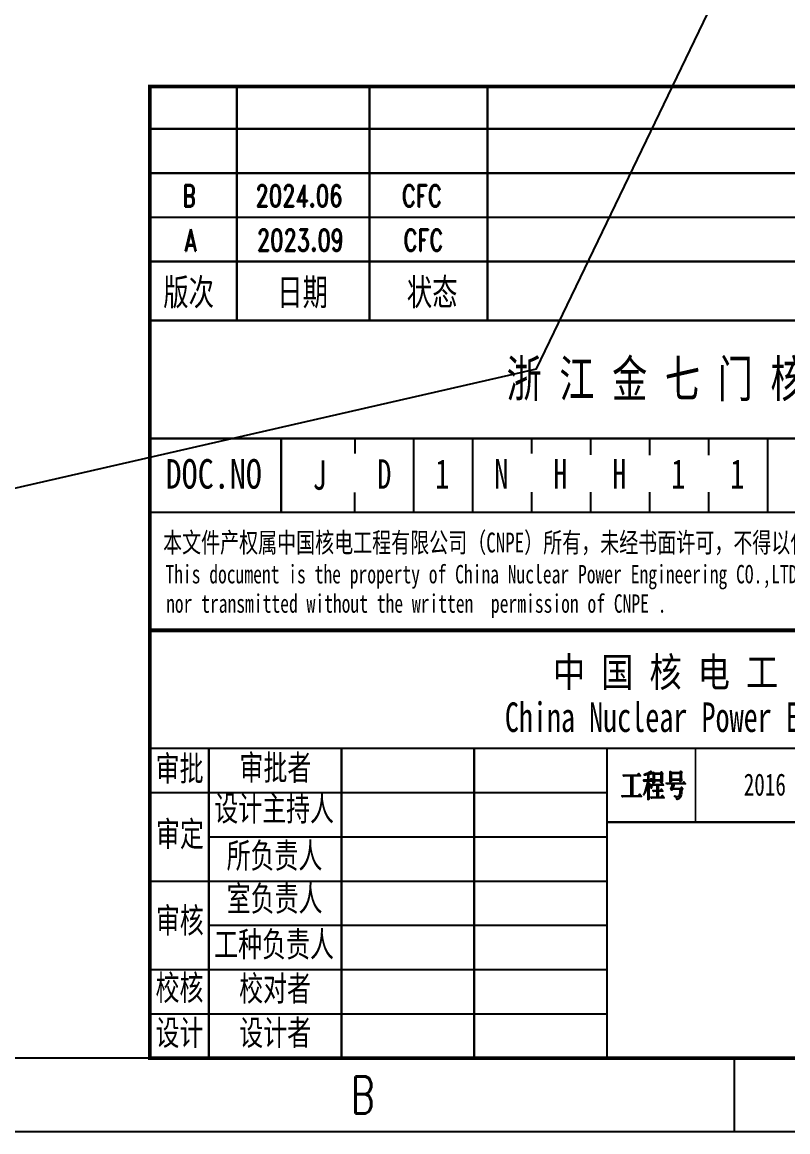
# Model space of a CAD drawing. Extents: x -383207 to 558143, y -95136 to 11777.
# Drawn here: x 184645 to 189836, y -93617 to -86093 of the extents above; entities that cross this region are included whole.
import ezdxf
from ezdxf.enums import TextEntityAlignment as Align

# ---------------------------------------------------------------- set-up
doc = ezdxf.new("R2010")
doc.units = 0
doc.linetypes.add('CONTINOUS', pattern=[0])
doc.layers.get('0').update_dxf_attribs({"linetype": 'CONTINUOUS'})
for name, color, linetype in [('1', 7, 'CONTINUOUS'), ('BORDER', 7, 'CONTINUOUS'), ('DIM', 3, 'CONTINUOUS'), ('TK', 4, 'CONTINUOUS'), ('图框', 4, 'CONTINOUS')]:
    doc.layers.add(name, color=color, linetype=linetype)
doc.styles.add('HZ', font='TXT.shx', dxfattribs={"width": 0.7, "bigfont": 'hz.shx'})
doc.styles.add('romand', font='romand.shx', dxfattribs={"width": 0.7, "height": 200, "bigfont": 'OCHINESE.shx'})
doc.styles.add('宋体', font='', dxfattribs={"width": 0.7})
doc.styles.get('宋体').set_extended_font_data('SimSun')

# ---------------------------------------------------------------- blocks, each defined once
blk = doc.blocks.new('tk')
at = {"color": 4}
for p, q in [((719081, -99198.6), (678781, -99198.6)), ((714043.5, -99198.6), (714043.5, -99698.6)), ((719581, -99698.6), (677531, -99698.6))]:
    blk.add_line(p, q, dxfattribs=at)
at = {"color": 4, "style": 'HZ', "width": 0.7}
blk.add_text('B', height=250, dxfattribs=at).set_placement((711524.7, -99573.6), align=Align.CENTER)

msp = doc.modelspace()

# ---------------------------------------------------------------- hatches: boundary and pattern name
at = {"layer": '1'}
h = msp.add_hatch(color=2, dxfattribs=at)
h.paths.add_polyline_path([(188781.8, -91202.7), (188836.6, -91202.7), (188826.2, -91187.8), (188818.6, -91198.5), (188719, -91198.5), (188723.5, -91205.1), (188729.4, -91203.2), (188735.3, -91202.7), (188773, -91202.7), (188773, -91339.3), (188710.7, -91339.3), (188715.4, -91346), (188721.1, -91344.1), (188727, -91343.6), (188844.2, -91343.6), (188833, -91327.7), (188825, -91339.3), (188781.8, -91339.3)])
h.paths.add_polyline_path([(188894.5, -91277.4), (188894.2, -91263.4), (188894.2, -91256.8), (188899, -91263.7), (188902.5, -91270.8), (188905.4, -91278.1), (188906.1, -91280.3), (188909.2, -91287.2), (188912.5, -91285), (188913, -91283.6), (188914.4, -91275.8), (188912.2, -91268.2), (188911.8, -91267.7), (188908, -91263.4), (188902.8, -91259.2), (188896.1, -91254.7), (188894.2, -91253.5), (188894.2, -91236.9), (188918.9, -91236.9), (188909.4, -91223.6), (188903, -91232.6), (188894.2, -91232.6), (188894.2, -91191.1), (188902.8, -91189), (188909.2, -91187.5), (188913.9, -91186.8), (188915.3, -91186.8), (188907.7, -91171.9), (188904.2, -91175.4), (188899, -91179), (188892.1, -91182.8), (188888.5, -91184.5), (188881.7, -91187.3), (188875.5, -91189.7), (188869.6, -91191.6), (188864.1, -91193), (188862.2, -91193.5), (188862.2, -91196.8), (188870.3, -91195.6), (188876.9, -91194.7), (188882.6, -91193.5), (188886.9, -91192.8), (188886.9, -91232.6), (188857.7, -91232.6), (188862.2, -91239.5), (188867.4, -91236.9), (188885, -91236.9), (188884, -91244.5), (188882.6, -91252.5), (188880.7, -91261.1), (188878.6, -91269.8), (188876.2, -91279.3), (188874.1, -91286.9), (188871.7, -91294.7), (188869.1, -91302.6), (188866, -91310.4), (188862.9, -91318.5), (188859.6, -91326.5), (188858.2, -91329.4), (188859.4, -91332), (188866.9, -91319.2), (188870.5, -91312.3), (188873.8, -91304.9), (188876.9, -91297.4), (188880, -91289.5), (188882.8, -91281.2), (188885.4, -91272.7), (188886.9, -91267.7), (188886.6, -91279.3), (188886.6, -91337.7), (188886.4, -91345.3), (188886.4, -91352.4), (188886.2, -91359), (188886.2, -91364.5), (188894.9, -91358.5), (188894.9, -91355.5), (188894.7, -91351.2), (188894.7, -91339.3), (188894.5, -91331.7)])
h.paths.add_polyline_path([(188982.9, -91193.5), (188988.1, -91188.5), (188980.1, -91176.9), (188974.9, -91184.5), (188932.2, -91184.5), (188923.4, -91176.9), (188923.6, -91185.6), (188923.6, -91185.6), (188923.9, -91194.7), (188924.1, -91203.4), (188924.1, -91222.4), (188923.9, -91231.4), (188923.9, -91240.2), (188923.6, -91249), (188923.4, -91251.8), (188931.7, -91246.8), (188931.7, -91236.9), (188975.3, -91236.9), (188975.3, -91247.8), (188983.4, -91243.5), (188983.4, -91238.5), (188983.2, -91231.9), (188983.2, -91223.6), (188982.9, -91213.4)])
h.paths.add_polyline_path([(188931.7, -91188.5), (188975.3, -91188.5), (188975.3, -91232.6), (188931.7, -91232.6)], flags=16)
h.paths.add_polyline_path([(188956.6, -91266.8), (188992.2, -91266.8), (188982.9, -91253.5), (188976.5, -91262.7), (188915.8, -91262.7), (188920.5, -91269.4), (188925.8, -91266.8), (188949, -91266.8), (188949, -91303.5), (188919.4, -91303.5), (188924.1, -91310.2), (188929.3, -91307.8), (188949, -91307.8), (188949, -91346.9), (188907.3, -91346.9), (188911.8, -91353.6), (188917.7, -91351.7), (188923.4, -91351), (188996.4, -91351), (188986.5, -91337), (188979.4, -91346.9), (188956.6, -91346.9), (188956.6, -91307.8), (188989.3, -91307.8), (188980.1, -91294.3), (188973.7, -91303.5), (188956.6, -91303.5)])
h.paths.add_polyline_path([(189113.6, -91216), (189113.6, -91187.8), (189118.1, -91181.8), (189110, -91171.9), (189104.8, -91180.2), (189047, -91180.2), (189038.4, -91173.5), (189038.7, -91182.1), (189038.7, -91190.9), (189038.9, -91199.9), (189038.9, -91217.9), (189038.7, -91226.9), (189038.7, -91235.7), (189038.4, -91244), (189038.4, -91244.5), (189047, -91240.2), (189047, -91231.9), (189105.3, -91231.9), (189105.3, -91241.1), (189114.1, -91235.9), (189113.8, -91231.2), (189113.8, -91224.5)])
h.paths.add_polyline_path([(189047, -91184.5), (189105.3, -91184.5), (189105.3, -91227.6), (189047, -91227.6)], flags=16)
h.paths.add_polyline_path([(189064, -91257.7), (189141.6, -91257.7), (189130.9, -91242.8), (189123.3, -91253.5), (189010.9, -91253.5), (189015.7, -91260.1), (189020.9, -91257.7), (189054.1, -91257.7), (189052.2, -91267.2), (189050, -91275.3), (189049.3, -91277.7), (189045.5, -91285), (189042.5, -91288.6), (189049.3, -91300.2), (189054.6, -91292.6), (189108.2, -91292.6), (189106.7, -91306.6), (189105.1, -91318.2), (189103.4, -91327.5), (189101.5, -91334.8), (189099.6, -91339.6), (189097.6, -91342.5), (189093.7, -91343.8), (189088.7, -91343.8), (189082.5, -91342.6), (189075.2, -91340.3), (189068.5, -91337.7), (189068.1, -91341), (189075.2, -91346), (189080.6, -91351.2), (189084.2, -91356.6), (189085.9, -91362.3), (189086.1, -91363.5), (189093.2, -91360.7), (189098.4, -91357.8), (189099.6, -91356.9), (189104.4, -91352.4), (189107.7, -91347.6), (189109.1, -91344.3), (189110.5, -91338.9), (189112.2, -91331.5), (189113.8, -91321.8), (189115.5, -91310.2), (189116.9, -91297.6), (189122.9, -91291.9), (189114.1, -91279.3), (189107.7, -91288.6), (189055.7, -91288.6)])

# ---------------------------------------------------------------- linework, layer by layer
at = {"color": 2, "linetype": 'Continuous'}
msp.add_line((186399.6, -88916.3), (186399.6, -89416.4), dxfattribs=at)
for points in [[(152959.9, -63916.5), (195009.9, -63916.5), (195009.9, -93616.5), (152959.9, -93616.5)], [(189948.7, -84669.6), (188131.2, -80895.4), (184047.2, -79963.3), (180772.1, -82575.1), (180772.1, -86764.1), (184047.2, -89375.9), (188131.2, -88443.7)]]:
    msp.add_lwpolyline(points, close=True)
at = {"layer": '1', "color": 2}
for p, q in [((185509.5, -90119.7), (185509.5, -86528.1)), ((187299.7, -89416.4), (187299.7, -88916.3)), ((187699.7, -89416.4), (187699.7, -88916.3)), ((188099.7, -89016.3), (188099.7, -88916.3)), ((188499.7, -89026.7), (188499.7, -88916.3)), ((188899.8, -89028.2), (188899.8, -88916.3)), ((189299.8, -89028.2), (189299.8, -88916.3)), ((189699.8, -89416.4), (189699.8, -88916.3)), ((186899.7, -88966.3), (186899.7, -88966.3)), ((186899.7, -89416.4), (186899.7, -89282.3)), ((188099.7, -89416.4), (188099.7, -89280.5)), ((188499.7, -89416.4), (188499.2, -89280.5)), ((188899.8, -89416.4), (188899.3, -89280.5)), ((189299.8, -89416.4), (189299.8, -89280.5)), ((194500, -89416.4), (185499.6, -89416.4)), ((185509.5, -91316.5), (188609.6, -91316.5)), ((185909.5, -91616.5), (188609.6, -91616.5)), ((185509.5, -91916.5), (188609.6, -91916.5)), ((185909.5, -92216.5), (188609.6, -92216.5)), ((185509.5, -92516.5), (188609.6, -92516.5)), ((185509.5, -92816.5), (188609.6, -92816.5)), ((194509.9, -93116.5), (185509.5, -93116.5)), ((194509.9, -93116.5), (185509.5, -93116.5))]:
    msp.add_line(p, q, dxfattribs=at)
at = {"layer": '1', "color": 2, "const_width": 25}
for points in [[(185509.5, -93116.5), (194509.9, -93116.5), (194509.9, -86528.1), (185509.5, -86528.1)], [(185509.5, -90216.4), (194509.9, -90216.4), (194509.9, -93116.5), (185509.5, -93116.5)]]:
    msp.add_lwpolyline(points, close=True, dxfattribs=at)
at = {"layer": '1', "color": 2}
for points, const_width in [([(186099.6, -86516.2), (186099.6, -88116.3)], 15), ([(186999.7, -86516.2), (186999.7, -88116.3)], 15), ([(187799.7, -86516.2), (187799.7, -88116.3)], 15), ([(185499.6, -86816.2), (194500, -86816.2)], 15), ([(185499.6, -87116.2), (194500, -87116.2)], 15), ([(185499.6, -87416.3), (194500, -87416.3)], 15), ([(185499.6, -87716.3), (194500, -87716.3)], 15), ([(185499.6, -88116.3), (194500, -88116.3)], 15), ([(185499.6, -88916.3), (194500, -88916.3)], 15), ([(186399.6, -88916.3), (186399.6, -89416.4)], 15), ([(185499.6, -89416.4), (194500, -89416.4)], 15), ([(185509.5, -89416.4), (194509.9, -89416.4)], 15), ([(185509.5, -91016.4), (194509.9, -91016.4)], 15), ([(185909.5, -91016.4), (185909.5, -93116.5)], 15), ([(186809.5, -91016.4), (186809.5, -93116.5)], 15), ([(187709.6, -91016.4), (187709.6, -93116.5)], 15), ([(188609.6, -91016.4), (188609.6, -93116.5)], 15), ([(189209.7, -91016.4), (189209.7, -91516.5)], 12.5), ([(188609.6, -91516.5), (194509.9, -91516.5)], 15)]:
    msp.add_lwpolyline(points, dxfattribs=dict(at, const_width=const_width))
for points in [[(188905.4, -91278.1), (188906.1, -91280.3), (188909.2, -91287.2), (188912.5, -91285), (188913, -91283.6), (188914.4, -91275.8), (188912.2, -91268.2), (188911.8, -91267.7), (188908, -91263.4), (188902.8, -91259.2), (188896.1, -91254.7), (188894.2, -91253.5), (188894.2, -91236.9), (188918.9, -91236.9), (188909.4, -91223.6), (188903, -91232.6), (188894.2, -91232.6), (188894.2, -91191.1), (188902.8, -91189), (188909.2, -91187.5), (188913.9, -91186.8), (188915.3, -91186.8), (188907.7, -91171.9), (188904.2, -91175.4), (188899, -91179), (188892.1, -91182.8), (188888.5, -91184.5), (188881.7, -91187.3), (188875.5, -91189.7), (188869.6, -91191.6), (188864.1, -91193), (188862.2, -91193.5), (188862.2, -91196.8), (188870.3, -91195.6), (188876.9, -91194.7), (188882.6, -91193.5), (188886.9, -91192.8), (188886.9, -91232.6), (188857.7, -91232.6), (188862.2, -91239.5), (188867.4, -91236.9), (188885, -91236.9), (188884, -91244.5), (188882.6, -91252.5), (188880.7, -91261.1), (188878.6, -91269.8), (188876.2, -91279.3), (188874.1, -91286.9), (188871.7, -91294.7), (188869.1, -91302.6), (188866, -91310.4), (188862.9, -91318.5), (188859.6, -91326.5), (188858.2, -91329.4), (188859.4, -91332), (188866.9, -91319.2), (188870.5, -91312.3), (188873.8, -91304.9), (188876.9, -91297.4), (188880, -91289.5), (188882.8, -91281.2), (188885.4, -91272.7), (188886.9, -91267.7), (188886.6, -91279.3), (188886.6, -91337.7), (188886.4, -91345.3), (188886.4, -91352.4), (188886.2, -91359), (188886.2, -91364.5), (188894.9, -91358.5), (188894.9, -91355.5), (188894.7, -91351.2), (188894.7, -91339.3), (188894.5, -91331.7), (188894.5, -91277.4), (188894.2, -91263.4), (188894.2, -91256.8), (188899, -91263.7), (188902.5, -91270.8)], [(189047, -91180.2), (189104.8, -91180.2), (189110, -91171.9), (189118.1, -91181.8), (189113.6, -91187.8), (189113.6, -91216), (189113.8, -91224.5), (189113.8, -91231.2), (189114.1, -91235.9), (189105.3, -91241.1), (189105.3, -91231.9), (189047, -91231.9), (189047, -91240.2), (189038.4, -91244.5), (189038.4, -91244), (189038.7, -91235.7), (189038.7, -91226.9), (189038.9, -91217.9), (189038.9, -91199.9), (189038.7, -91190.9), (189038.7, -91182.1), (189038.4, -91173.5)], [(189047, -91227.6), (189047, -91184.5), (189105.3, -91184.5), (189105.3, -91227.6)], [(188727, -91343.6), (188721.1, -91344.1), (188715.4, -91346), (188710.7, -91339.3), (188773, -91339.3), (188773, -91202.7), (188735.3, -91202.7), (188729.4, -91203.2), (188723.5, -91205.1), (188719, -91198.5), (188818.6, -91198.5), (188826.2, -91187.8), (188836.6, -91202.7), (188781.8, -91202.7), (188781.8, -91339.3), (188825, -91339.3), (188833, -91327.7), (188844.2, -91343.6)], [(188956.6, -91303.5), (188973.7, -91303.5), (188980.1, -91294.3), (188989.3, -91307.8), (188956.6, -91307.8), (188956.6, -91346.9), (188979.4, -91346.9), (188986.5, -91337), (188996.4, -91351), (188923.4, -91351), (188917.7, -91351.7), (188911.8, -91353.6), (188907.3, -91346.9), (188949, -91346.9), (188949, -91307.8), (188929.3, -91307.8), (188924.1, -91310.2), (188919.4, -91303.5), (188949, -91303.5), (188949, -91266.8), (188925.8, -91266.8), (188920.5, -91269.4), (188915.8, -91262.7), (188976.5, -91262.7), (188982.9, -91253.5), (188992.2, -91266.8), (188956.6, -91266.8)], [(188931.7, -91232.6), (188931.7, -91188.5), (188975.3, -91188.5), (188975.3, -91232.6)], [(189015.7, -91260.1), (189010.9, -91253.5), (189123.3, -91253.5), (189130.9, -91242.8), (189141.6, -91257.7), (189064, -91257.7), (189055.7, -91288.6), (189107.7, -91288.6), (189114.1, -91279.3), (189122.9, -91291.9), (189116.9, -91297.6), (189115.5, -91310.2), (189113.8, -91321.8), (189112.2, -91331.5), (189110.5, -91338.9), (189109.1, -91344.3), (189107.7, -91347.6), (189104.4, -91352.4), (189099.6, -91356.9), (189098.4, -91357.8), (189093.2, -91360.7), (189086.1, -91363.5), (189085.9, -91362.3), (189084.2, -91356.6), (189080.6, -91351.2), (189075.2, -91346), (189068.1, -91341), (189068.5, -91337.7), (189075.2, -91340.3), (189082.5, -91342.6), (189088.7, -91343.8), (189093.7, -91343.8), (189097.2, -91342.6), (189097.7, -91342.4), (189099.6, -91339.6), (189101.5, -91334.8), (189103.4, -91327.5), (189105.1, -91318.2), (189106.7, -91306.6), (189108.2, -91292.6), (189054.6, -91292.6), (189049.3, -91300.2), (189042.5, -91288.6), (189045.5, -91285), (189049.3, -91277.7), (189050, -91275.3), (189052.2, -91267.2), (189054.1, -91257.7), (189020.9, -91257.7)]]:
    msp.add_lwpolyline(points, close=True, dxfattribs=at)
for points in [[(188923.6, -91185.6), (188923.4, -91176.9)], [(188923.4, -91176.9), (188932.2, -91184.5), (188974.9, -91184.5), (188980.1, -91176.9), (188988.1, -91188.5), (188982.9, -91193.5), (188982.9, -91213.4), (188983.2, -91223.6), (188983.2, -91231.9), (188983.4, -91238.5), (188983.4, -91243.5), (188975.3, -91247.8), (188975.3, -91236.9), (188931.7, -91236.9), (188931.7, -91246.8), (188923.4, -91251.8), (188923.6, -91249), (188923.9, -91240.2), (188923.9, -91231.4), (188924.1, -91222.4), (188924.1, -91203.4), (188923.9, -91194.7), (188923.6, -91185.6)]]:
    msp.add_lwpolyline(points, dxfattribs=at)
at = {"layer": 'BORDER', "color": 2}
msp.add_line((186899.7, -88916.3), (186899.2, -89016.3), dxfattribs=at)
at = {"layer": '图框', "color": 2}
msp.add_line((194509.9, -93116.5), (185509.5, -93116.5), dxfattribs=at)

# ---------------------------------------------------------------- block references
at = {"layer": 'DIM'}
msp.add_blockref('tk', (-524571, 6082.1), dxfattribs=at)

# ---------------------------------------------------------------- texts
at = {"color": 2, "style": '宋体', "width": 0.7}
msp.add_text('浙 江 金 七 门 核 电 厂 1、2 号 机 组', height=250.012, dxfattribs=at).set_placement((187928.7, -88635.3))
at = {"color": 2, "linetype": 'Continuous', "attachment_point": 5, "style": '宋体'}
for s, width, insert, char_height in [('J', 288.754, (186661.4, -89164.7), 200), ('D', 338.022, (187100, -89156.9), 200), ('1', 338.022, (187493.2, -89155.8), 200), ('N', 338.022, (187893.2, -89155.8), 200), ('H', 5000.245, (188293.2, -89155.8), 200), ('H', 338.022, (188693.2, -89155.8), 200), ('1', 338.022, (189093.3, -89155.8), 200), ('1', 338.022, (189493.3, -89155.8), 200), ('2016', 865.482, (189679.8, -91263.3), 150.01)]:
    msp.add_mtext_dynamic_manual_height_columns(s, width=width, gutter_width=50, heights=[0], dxfattribs=dict(at, insert=insert, char_height=char_height))
at = {"color": 2, "char_height": 170.008, "attachment_point": 1, "style": '宋体'}
for s, width, heights, insert in [('\\pi40.01311;审批', 400.02, [222], (185509.5, -91067.5)), ('\\pi185.94214;审批者', 859.809, [0], (185932.1, -91061.9)), ('\\pi15.03637;设计主持人', 859.809, [0], (185932.1, -91338.3)), ('\\pi42.32712;审定', 400.02, [0], (185509.5, -91512)), ('\\pi98.34053;所负责人', 859.809, [0], (185932.1, -91658.3)), ('\\pi99.66282;室负责人', 859.809, [0], (185932.1, -91950)), ('\\pi41.66597;审核', 400.02, [0], (185509.5, -92097.7)), ('\\pi14.7058;工种负责人', 859.809, [0], (185932.1, -92259.8)), ('\\pi39.35197;校核', 400.02, [0], (185509.5, -92554.1)), ('\\pi183.62813;校对者', 859.809, [221], (185932.1, -92559)), ('\\pi39.0214;设计', 400.02, [0], (185509.5, -92859.2)), ('\\pi184.61985;设计者', 859.809, [221], (185932.1, -92859.2))]:
    msp.add_mtext_dynamic_manual_height_columns(s, width=width, gutter_width=50, heights=heights, dxfattribs=dict(at, insert=insert))
at = {"layer": '1', "color": 2, "style": '宋体'}
for s, height, width, p in [('版次', 180.01, 0.7, (185601.3, -88012.9)), ('日期 ', 180.01, 0.7, (186374, -88012.9)), ('状态', 180.01, 0.7, (187252.7, -88012.9)), ('DOC.NO', 200.01, 0.8, (185616.8, -89255.6)), ('中 国 核 电 工 程 有 限 公 司', 200.01, 0.8, (188243.4, -90599.9)), ('China Nuclear Power Engineering Co., Ltd', 200.01, 0.7, (187917, -90905.2))]:
    msp.add_text(s, height=height, dxfattribs=dict(at, width=width)).set_placement(p)
at = {"layer": '1', "color": 2, "ltscale": 0.8, "style": '宋体', "width": 0.7}
for s, height, p in [('本文件产权属中国核电工程有限公司（CNPE）所有，未经书面许可，不得以任何方式复制、传播、发表和外传。', 135.007, (185599.6, -89688.4)), ('This document is the property of China Nuclear Power Engineering CO.,LTD (CNPE) , no part of this document may be', 125.0062, (185615.3, -89898.1)), ('nor transmitted without the written  permission of CNPE .', 125.006, (185620.1, -90097.1))]:
    msp.add_text(s, height=height, dxfattribs=at).set_placement(p)
at = {"layer": 'TK', "color": 2, "style": 'romand', "width": 0.7}
for s, height, p in [('B', 150, (185732.2, -87345.4)), ('2024.06', 150, (186226.7, -87345.4)), ('CFC', 150, (187219.8, -87345.4)), ('A', 150, (185742.1, -87645.4)), ('2023.09', 150.01, (186236.6, -87645.4)), ('CFC', 150.01, (187229.8, -87645.4))]:
    msp.add_text(s, height=height, dxfattribs=at).set_placement(p)

doc.saveas('drawing.dxf')
